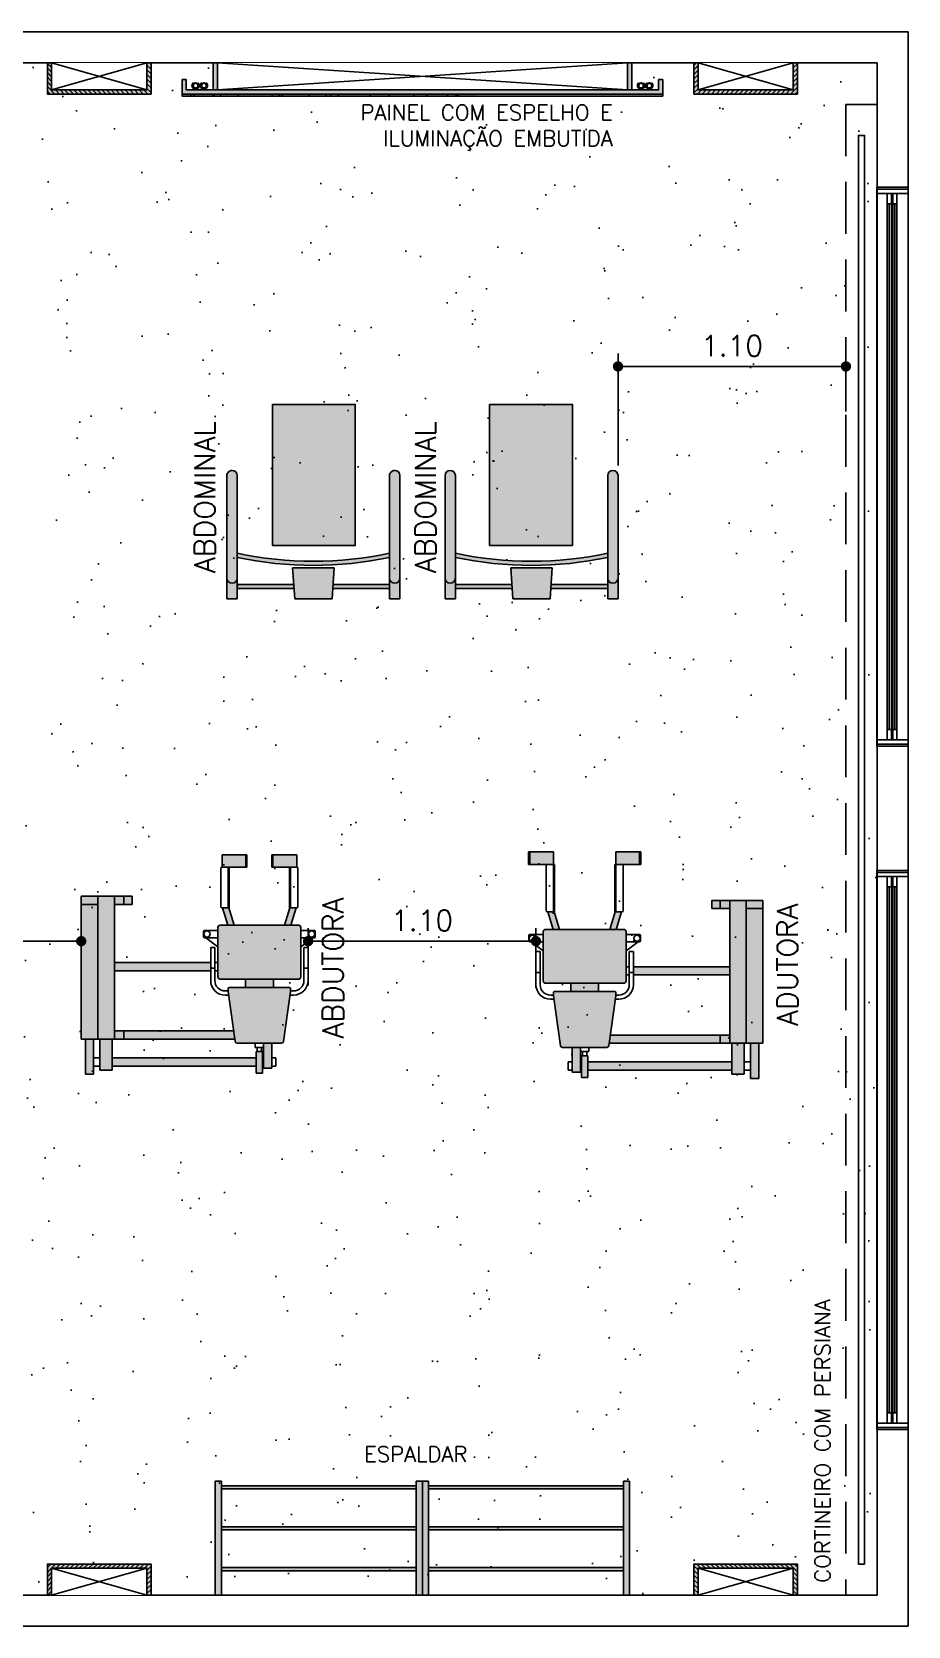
# Model space of a CAD drawing. Header units: inches. Extents: x -55 to 600, y -103 to 167.
# Drawn here: x 199.8 to 204.03, y -8.93 to -1.23 of the extents above; entities that cross this region are included whole.
import ezdxf

# ---------------------------------------------------------------- set-up
doc = ezdxf.new("R2010")
doc.units = ezdxf.units.IN
doc.header["$MEASUREMENT"] = 0
doc.set_wipeout_variables(frame=1)
doc.linetypes.add('HIDDEN', pattern=[0.375, 0.25, -0.125])
for name, color, linetype in [('AI-Caixilhos', 2, 'Continuous'), ('AI-Cotas', 12, 'Continuous'), ('AI-Hatch mob', 254, 'Continuous'), ('AI-Hatch piso', 252, 'Continuous'), ('AI-Mob', 2, 'Continuous'), ('AI-Pen 05', 5, 'Continuous'), ('AI-Piso', 1, 'Continuous'), ('AI-Produção', 1, 'Continuous'), ('AI-Proj', 1, 'HIDDEN'), ('AI-Texto acabamento', 1, 'Continuous')]:
    doc.layers.add(name, color=color, linetype=linetype)
doc.styles.add('RS100', font='romans.shx', dxfattribs={"height": 0.2})
doc.styles.add('RS50', font='romans.shx', dxfattribs={"height": 0.1})
doc.dimstyles.new('Cota 50', dxfattribs={"dimscale": 0.05, "dimtxt": 0.1, "dimasz": 1, "dimexe": 1.25, "dimexo": 0.625, "dimgap": 1, "dimtad": 1, "dimzin": 4, "dimdsep": 46, "dimtxsty": 'RS50', "dimblk": 'DOT', "dimcen": 0.1, "dimclrd": 12, "dimclre": 12, "dimclrt": 2, "dimadec": 0, "dimazin": 0, "dimtfac": 1, "dimtix": 1, "dimtmove": 0, "dimatfit": 3, "dimldrblk": 'DOT', "dimfxl": 1.25, "dimarcsym": 0})

# ---------------------------------------------------------------- blocks, each defined once
blk = doc.blocks.new('cadeira adutora')
at = {"layer": 'AI-Hatch mob', "true_color": 0xede8c4}
h = blk.add_hatch(color=254, dxfattribs=at)
h.paths.add_polyline_path([(-0.868, 0.2332), (-0.868, 0.1932), (-0.3383, 0.1932), (-0.3328, 0.2332)])
h.paths.add_polyline_path([(-0.4495, -0.1368), (-0.4495, -0.0968), (-0.9145, -0.0968), (-0.9145, -0.1368)])
h.paths.add_polyline_path([(-0.2295, 0.3232), (-0.2295, 0.3632), (-0.9245, 0.3632), (-0.9245, 0.3232)])
h.paths.add_polyline_path([(-0.9245, 0.3829), (-0.9845, 0.3829), (-0.9845, 0.2332), (-0.9245, 0.2332)])
h.paths.add_polyline_path([(-1.0545, 0.2332), (-1.0145, 0.2332), (-1.0145, 0.4029), (-1.0545, 0.4029)])
h.paths.add_polyline_path([(-0.868, 0.1932), (-0.868, 0.2332), (-0.9145, 0.2332), (-0.9145, 0.1932)])
h.paths.add_polyline_path([(-0.828, -0.4571), (-0.828, -0.4171), (-0.868, -0.4171), (-0.868, -0.4571)])
h.paths.add_polyline_path([(-0.868, -0.4571), (-0.868, -0.4171), (-0.9145, -0.4171), (-0.9145, -0.4571)])
h.paths.add_polyline_path([(-1.0745, -0.4171), (-1.0745, -0.4571), (-0.9945, -0.4571), (-0.9945, -0.4171)])
h.paths.add_polyline_path([(-0.3357, -0.3168), (-0.3671, -0.3168), (-0.3926, -0.4011), (-0.3613, -0.4011)])
h.paths.add_polyline_path([(-0.0619, -0.3168), (-0.0933, -0.3168), (-0.0677, -0.4011), (-0.0364, -0.4011)])
h.paths.add_polyline_path([(-0.282, -0.0168), (-0.282, -0.0568), (-0.147, -0.0568), (-0.147, -0.0168)])
h.paths.add_polyline_path([(-0.1945, 0.2532), (-0.1545, 0.2532), (-0.1545, 0.3732), (-0.1945, 0.3732)])
h.paths.add_polyline_path([(-0.2295, 0.2932), (-0.1995, 0.2932), (-0.1995, 0.3982), (-0.2295, 0.3982)])
at = {"layer": 'AI-Hatch mob'}
h = blk.add_hatch(color=255, dxfattribs=at)
h.paths.add_polyline_path([(-0.9945, -0.4571), (-0.9145, -0.4571), (-0.9145, 0.2332), (-0.9945, 0.2332)])
h.paths.add_polyline_path([(-1.0745, -0.4171), (-0.9945, -0.4171), (-0.9945, 0.2332), (-1.0745, 0.2332)])
for color, points in [(254, [(-0.0978, 0.2453, 0.354236), (-0.1076, 0.2532), (-0.3214, 0.2532, 0.354236), (-0.3312, 0.2453), (-0.3645, 0.0032), (-0.3645, -0.0118, 0.414214), (-0.3595, -0.0168), (-0.0695, -0.0168, 0.414214), (-0.0645, -0.0118), (-0.0645, 0.0032)]), (8, [(-0.3648, -0.6911), (-0.3648, -0.6311), (-0.3948, -0.6311), (-0.4798, -0.6311), (-0.4798, -0.6911)]), (8, [(-0.0641, -0.6311), (-0.0641, -0.6911), (0.0509, -0.6911), (0.0509, -0.6311)])]:
    blk.add_hatch(color=color, dxfattribs=at).paths.add_polyline_path(points)
h = blk.add_hatch(color=254, dxfattribs=at)
edge = h.paths.add_edge_path()
edge.add_arc((-0.4045, -0.3068), 0.01, 180, 270)
edge.add_line((-0.4045, -0.3168), (-0.0245, -0.3168))
edge.add_arc((-0.0245, -0.3068), 0.01, 270, 360)
edge.add_line((-0.0145, -0.3068), (-0.0145, -0.0668))
edge.add_arc((-0.0245, -0.0668), 0.01, 0, 90)
edge.add_line((-0.0245, -0.0568), (-0.4045, -0.0568))
edge.add_arc((-0.4045, -0.0668), 0.01, 90, 180)
edge.add_line((-0.4145, -0.0668), (-0.4145, -0.3068))
for p, q in [((-1.0545, 0.2332), (-1.0545, 0.4029)), ((-1.0545, 0.4029), (-1.0145, 0.4029)), ((-1.0145, 0.2332), (-1.0145, 0.4029)), ((-0.2295, 0.3982), (-0.1995, 0.3982)), ((-0.2295, 0.2932), (-0.2295, 0.3982)), ((-0.1995, 0.2932), (-0.1995, 0.3982)), ((-1.0145, 0.3632), (-0.9845, 0.3632)), ((-1.0145, 0.3232), (-0.9845, 0.3232)), ((-0.9845, 0.2332), (-0.9845, 0.3829)), ((-0.9845, 0.3829), (-0.9245, 0.3829)), ((-0.9245, 0.2332), (-0.9245, 0.3829)), ((-0.9245, 0.3632), (-0.2295, 0.3632)), ((-0.9245, 0.3232), (-0.2295, 0.3232)), ((-0.1995, 0.3632), (-0.1945, 0.3632)), ((-0.1995, 0.3232), (-0.1945, 0.3232)), ((-0.1945, 0.2532), (-0.1945, 0.3732)), ((-0.1945, 0.3732), (-0.1545, 0.3732)), ((-0.1545, 0.2532), (-0.1545, 0.3732)), ((-0.1545, 0.3632), (-0.1345, 0.3632)), ((-0.1545, 0.3232), (-0.1345, 0.3232)), ((-0.1345, 0.3232), (-0.1345, 0.3632)), ((-1.0745, 0.2332), (-0.3328, 0.2332)), ((-1.0745, -0.4571), (-1.0745, 0.2332)), ((-0.9945, -0.4571), (-0.9945, 0.2332)), ((-0.9145, -0.4571), (-0.9145, 0.2332)), ((-0.868, 0.1932), (-0.868, 0.2332)), ((-0.3312, 0.2453), (-0.3645, 0.0032)), ((-0.3214, 0.2532), (-0.1076, 0.2532)), ((-0.2345, 0.2532), (-0.2345, 0.2732)), ((-0.2345, 0.2732), (-0.1945, 0.2732)), ((-0.2295, 0.2932), (-0.1995, 0.2932)), ((-0.2245, 0.2732), (-0.2245, 0.2932)), ((-0.2045, 0.2732), (-0.2045, 0.2932)), ((-0.1945, 0.2532), (-0.1945, 0.2732)), ((-0.0978, 0.2453), (-0.0645, 0.0032)), ((-0.9145, 0.1932), (-0.3383, 0.1932)), ((-0.3795, 0.0205), (-0.3621, 0.0205)), ((-0.3645, 0.0005), (-0.3795, 0.0005)), ((-0.3645, 0.0032), (-0.3645, -0.0118)), ((-0.0495, 0.0205), (-0.0669, 0.0205)), ((-0.0645, 0.0032), (-0.0645, -0.0118)), ((-0.0645, 0.0005), (-0.0495, 0.0005)), ((-0.4495, -0.2095), (-0.4495, -0.0495)), ((-0.4295, -0.0495), (-0.4295, -0.2095)), ((-0.4145, -0.3068), (-0.4145, -0.0668)), ((-0.4045, -0.0568), (-0.0245, -0.0568)), ((-0.3595, -0.0168), (-0.0695, -0.0168)), ((-0.282, -0.0568), (-0.282, -0.0168)), ((-0.147, -0.0568), (-0.147, -0.0168)), ((-0.0145, -0.0668), (-0.0145, -0.3068)), ((0.0005, -0.0495), (0.0005, -0.2095)), ((0.0205, -0.2095), (0.0205, -0.0495)), ((-0.9145, -0.0968), (-0.4495, -0.0968)), ((-0.9145, -0.1368), (-0.4495, -0.1368)), ((-0.4295, -0.1095), (-0.4495, -0.1095)), ((-0.4295, -0.0968), (-0.4145, -0.0968)), ((-0.4295, -0.1368), (-0.4145, -0.1368)), ((0.0005, -0.1095), (0.0205, -0.1095)), ((-0.4729, -0.2568), (-0.4145, -0.2128)), ((-0.4295, -0.2095), (-0.4495, -0.2095)), ((0.0439, -0.2568), (-0.0145, -0.2128)), ((0.0005, -0.2095), (0.0205, -0.2095)), ((-0.4845, -0.2868), (-0.4845, -0.2618)), ((-0.4145, -0.2568), (-0.4795, -0.2568)), ((-0.4145, -0.2918), (-0.4795, -0.2918)), ((-0.0145, -0.2568), (0.0505, -0.2568)), ((-0.0145, -0.2918), (0.0505, -0.2918)), ((0.0555, -0.2868), (0.0555, -0.2618)), ((-0.0245, -0.3168), (-0.4045, -0.3168)), ((-0.3926, -0.4011), (-0.3671, -0.3168)), ((-0.3613, -0.4011), (-0.3357, -0.3168)), ((-0.0677, -0.4011), (-0.0933, -0.3168)), ((-0.0364, -0.4011), (-0.0619, -0.3168)), ((-1.0745, -0.4171), (-0.9945, -0.4171)), ((-1.0745, -0.4571), (-0.828, -0.4571)), ((-0.9145, -0.4171), (-0.828, -0.4171)), ((-0.868, -0.4571), (-0.868, -0.4171)), ((-0.828, -0.4571), (-0.828, -0.4171)), ((-0.3998, -0.5161), (-0.3998, -0.4061)), ((-0.3598, -0.4011), (-0.3948, -0.4011)), ((-0.3648, -0.6311), (-0.3648, -0.4011)), ((-0.3598, -0.6311), (-0.3598, -0.4011)), ((-0.0691, -0.4011), (-0.0341, -0.4011)), ((-0.0691, -0.6311), (-0.0691, -0.4011)), ((-0.0641, -0.6311), (-0.0641, -0.4011)), ((-0.0291, -0.5161), (-0.0291, -0.4061)), ((-0.3998, -0.6261), (-0.3998, -0.5161)), ((-0.0291, -0.6261), (-0.0291, -0.5161)), ((-0.4848, -0.6311), (-0.3648, -0.6311)), ((-0.4848, -0.6911), (-0.4848, -0.6311)), ((-0.3648, -0.6911), (-0.4848, -0.6911)), ((-0.4798, -0.6911), (-0.4798, -0.6311)), ((-0.3598, -0.6311), (-0.3948, -0.6311)), ((-0.3648, -0.6311), (-0.3648, -0.6911)), ((-0.0691, -0.6311), (-0.0341, -0.6311)), ((-0.0641, -0.6311), (-0.0641, -0.6911)), ((0.0559, -0.6311), (-0.0641, -0.6311)), ((-0.0641, -0.6911), (0.0559, -0.6911)), ((0.0509, -0.6911), (0.0509, -0.6311)), ((0.0559, -0.6911), (0.0559, -0.6311))]:
    blk.add_line(p, q)
for centre in [(-0.467, -0.2743), (0.038, -0.2743)]:
    blk.add_circle(centre, 0.015)
for centre, radius, start, end in [((-0.3214, 0.2432), 0.01, 90, 168.02387), ((-0.1076, 0.2432), 0.01, 11.97613, 90), ((-0.3795, -0.0495), 0.07, 90, 180), ((-0.3795, -0.0495), 0.05, 90, 180), ((-0.0495, -0.0495), 0.07, 360, 90), ((-0.0495, -0.0495), 0.05, 360, 90), ((-0.4045, -0.0668), 0.01, 90, 180), ((-0.3595, -0.0118), 0.005, 180, 270), ((-0.0695, -0.0118), 0.005, 270, 360), ((-0.0245, -0.0668), 0.01, 0, 90), ((-0.4795, -0.2618), 0.005, 90, 180), ((-0.4795, -0.2868), 0.005, 180, 270), ((-0.4045, -0.3068), 0.01, 180, 270), ((-0.0245, -0.3068), 0.01, 270, 360), ((0.0505, -0.2618), 0.005, 360, 90), ((0.0505, -0.2868), 0.005, 270, 360), ((-0.3948, -0.4061), 0.005, 90, 180), ((-0.0341, -0.4061), 0.005, 360, 90), ((-0.3948, -0.6261), 0.005, 180, 270), ((-0.0341, -0.6261), 0.005, 270, 360)]:
    blk.add_arc(centre, radius, start, end)
blk = doc.blocks.new('cadeira abdutora')
at = {"layer": 'AI-Hatch mob'}
for color, points in [(8, [(-1.03, 0.1203), (-0.97, 0.1203), (-0.97, 0.0903), (-0.97, 0.0053), (-1.03, 0.0053)]), (254, [(-0.1279, 0.0567, -0.354236), (-0.12, 0.0469), (-0.12, -0.1669, -0.354236), (-0.1279, -0.1767), (-0.37, -0.21), (-0.385, -0.21, -0.414214), (-0.39, -0.205), (-0.39, 0.085, -0.414214), (-0.385, 0.09), (-0.37, 0.09)]), (8, [(-1.03, -0.2403), (-0.97, -0.2403), (-0.97, -0.2103), (-0.97, -0.1253), (-1.03, -0.1253)])]:
    blk.add_hatch(color=color, dxfattribs=at).paths.add_polyline_path(points)
at = {"layer": 'AI-Hatch mob', "true_color": 0xede8c4}
h = blk.add_hatch(color=254, dxfattribs=at)
h.paths.add_polyline_path([(-0.14, -0.7135), (-0.18, -0.7135), (-0.18, -0.1838), (-0.14, -0.1783)])
h.paths.add_polyline_path([(-0.51, -0.295), (-0.47, -0.295), (-0.47, -0.76), (-0.51, -0.76)])
h.paths.add_polyline_path([(-0.05, -0.075), (-0.01, -0.075), (-0.01, -0.77), (-0.05, -0.77)])
h.paths.add_polyline_path([(0.0098, -0.77), (0.0098, -0.83), (-0.14, -0.83), (-0.14, -0.77)])
h.paths.add_polyline_path([(-0.14, -0.9), (-0.14, -0.86), (0.0298, -0.86), (0.0298, -0.9)])
h.paths.add_polyline_path([(-0.18, -0.7135), (-0.14, -0.7135), (-0.14, -0.76), (-0.18, -0.76)])
h.paths.add_polyline_path([(-0.8302, -0.6735), (-0.7902, -0.6735), (-0.7902, -0.7135), (-0.8302, -0.7135)])
h.paths.add_polyline_path([(-0.8302, -0.7135), (-0.7902, -0.7135), (-0.7902, -0.76), (-0.8302, -0.76)])
h.paths.add_polyline_path([(-0.7902, -0.92), (-0.8302, -0.92), (-0.8302, -0.84), (-0.7902, -0.84)])
h.paths.add_polyline_path([(-0.69, -0.1812), (-0.69, -0.2126), (-0.7742, -0.2381), (-0.7742, -0.2068)])
h.paths.add_polyline_path([(-0.69, 0.0926), (-0.69, 0.0612), (-0.7742, 0.0868), (-0.7742, 0.1181)])
h.paths.add_polyline_path([(-0.39, -0.1275), (-0.43, -0.1275), (-0.43, 0.0075), (-0.39, 0.0075)])
h.paths.add_polyline_path([(-0.12, -0.04), (-0.12, 0), (0, 0), (0, -0.04)])
h.paths.add_polyline_path([(-0.08, -0.075), (-0.08, -0.045), (0.025, -0.045), (0.025, -0.075)])
at = {"layer": 'AI-Hatch mob'}
h = blk.add_hatch(color=254, dxfattribs=at)
edge = h.paths.add_edge_path()
edge.add_arc((-0.68, -0.25), 0.01, 180, 270)
edge.add_line((-0.68, -0.26), (-0.44, -0.26))
edge.add_arc((-0.44, -0.25), 0.01, 270, 360)
edge.add_line((-0.43, -0.25), (-0.43, 0.13))
edge.add_arc((-0.44, 0.13), 0.01, 0, 90)
edge.add_line((-0.44, 0.14), (-0.68, 0.14))
edge.add_arc((-0.68, 0.13), 0.01, 90, 180)
edge.add_line((-0.69, 0.13), (-0.69, -0.25))
h = blk.add_hatch(color=255, dxfattribs=at)
h.paths.add_polyline_path([(-0.8302, -0.84), (-0.8302, -0.76), (-0.14, -0.76), (-0.14, -0.84)])
h.paths.add_polyline_path([(-0.7902, -0.92), (-0.7902, -0.84), (-0.14, -0.84), (-0.14, -0.92)])
for p, q in [((-0.665, 0.14), (-0.665, 0.205)), ((-0.66, 0.21), (-0.635, 0.21)), ((-0.63, 0.14), (-0.63, 0.205)), ((-0.63, 0.1984), (-0.586, 0.14)), ((-0.5827, 0.155), (-0.5827, 0.175)), ((-0.5827, 0.175), (-0.4227, 0.175)), ((-0.4227, 0.155), (-0.5827, 0.155)), ((-0.4827, 0.155), (-0.4827, 0.175)), ((-1.03, 0.1203), (-1.03, 0.0003)), ((-0.97, 0.1203), (-1.03, 0.1203)), ((-0.97, 0.0853), (-0.97, 0.1203)), ((-0.97, 0.0003), (-0.97, 0.1203)), ((-0.97, 0.0903), (-0.7742, 0.0903)), ((-0.97, 0.0853), (-0.7742, 0.0853)), ((-0.965, 0.1253), (-0.8892, 0.1253)), ((-0.8892, 0.1253), (-0.7792, 0.1253)), ((-0.7742, 0.0853), (-0.7742, 0.1203)), ((-0.7742, 0.1181), (-0.69, 0.0926)), ((-0.7742, 0.0868), (-0.69, 0.0612)), ((-0.69, 0.13), (-0.69, -0.25)), ((-0.44, 0.14), (-0.68, 0.14)), ((-0.43, -0.25), (-0.43, 0.13)), ((-0.39, -0.205), (-0.39, 0.085)), ((-0.37, 0.09), (-0.385, 0.09)), ((-0.3727, 0.09), (-0.3727, 0.105)), ((-0.1279, 0.0567), (-0.37, 0.09)), ((-0.3527, 0.105), (-0.3527, 0.0876)), ((-1.03, 0.0053), (-0.97, 0.0053)), ((-1.03, 0.0003), (-0.97, 0.0003)), ((-0.43, 0.0075), (-0.39, 0.0075)), ((-0.12, -0.1669), (-0.12, 0.0469)), ((-0.12, 0), (0, 0)), ((-0.05, 0.02), (-0.01, 0.02)), ((-0.05, 0), (-0.05, 0.02)), ((-0.01, 0), (-0.01, 0.02)), ((0, -0.04), (0, 0)), ((-0.12, -0.04), (-0.1, -0.04)), ((-0.12, -0.04), (0, -0.04)), ((-0.1, -0.08), (-0.1, -0.04)), ((-0.1, -0.05), (-0.08, -0.05)), ((-0.1, -0.07), (-0.08, -0.07)), ((-0.08, -0.045), (0.025, -0.045)), ((-0.08, -0.075), (-0.08, -0.045)), ((-0.08, -0.075), (0.025, -0.075)), ((-0.05, -0.045), (-0.05, -0.04)), ((-0.05, -0.77), (-0.05, -0.075)), ((-0.01, -0.045), (-0.01, -0.04)), ((-0.01, -0.77), (-0.01, -0.075)), ((0.025, -0.075), (0.025, -0.045)), ((-1.03, -0.2403), (-1.03, -0.1203)), ((-1.03, -0.1203), (-0.97, -0.1203)), ((-1.03, -0.1253), (-0.97, -0.1253)), ((-0.97, -0.1203), (-0.97, -0.2403)), ((-0.43, -0.1275), (-0.39, -0.1275)), ((-0.12, -0.08), (-0.1, -0.08)), ((-0.97, -0.2053), (-0.7742, -0.2053)), ((-0.97, -0.2053), (-0.97, -0.2403)), ((-0.97, -0.2103), (-0.7742, -0.2103)), ((-0.7742, -0.2068), (-0.69, -0.1812)), ((-0.7742, -0.2053), (-0.7742, -0.2403)), ((-0.7742, -0.2381), (-0.69, -0.2126)), ((-0.37, -0.21), (-0.385, -0.21)), ((-0.3727, -0.21), (-0.3727, -0.225)), ((-0.1279, -0.1767), (-0.37, -0.21)), ((-0.3527, -0.225), (-0.3527, -0.2076)), ((-0.18, -0.76), (-0.18, -0.1838)), ((-0.14, -0.92), (-0.14, -0.1783)), ((-0.97, -0.2403), (-1.03, -0.2403)), ((-0.965, -0.2453), (-0.8892, -0.2453)), ((-0.8892, -0.2453), (-0.7792, -0.2453)), ((-0.68, -0.26), (-0.44, -0.26)), ((-0.665, -0.26), (-0.665, -0.325)), ((-0.63, -0.26), (-0.63, -0.325)), ((-0.63, -0.3184), (-0.586, -0.26)), ((-0.4227, -0.275), (-0.5827, -0.275)), ((-0.5827, -0.275), (-0.5827, -0.295)), ((-0.5827, -0.295), (-0.4227, -0.295)), ((-0.51, -0.275), (-0.51, -0.26)), ((-0.51, -0.76), (-0.51, -0.295)), ((-0.4827, -0.275), (-0.4827, -0.295)), ((-0.47, -0.275), (-0.47, -0.26)), ((-0.47, -0.76), (-0.47, -0.295)), ((-0.66, -0.33), (-0.635, -0.33)), ((-0.8302, -0.92), (-0.8302, -0.6735)), ((-0.8302, -0.6735), (-0.7902, -0.6735)), ((-0.7902, -0.76), (-0.7902, -0.6735)), ((-0.8302, -0.7135), (-0.7902, -0.7135)), ((-0.8302, -0.76), (-0.14, -0.76)), ((-0.18, -0.7135), (-0.14, -0.7135)), ((-0.14, -0.77), (0.0098, -0.77)), ((0.0098, -0.83), (0.0098, -0.77)), ((-0.8302, -0.84), (-0.14, -0.84)), ((-0.7902, -0.92), (-0.7902, -0.84)), ((-0.14, -0.83), (0.0098, -0.83)), ((-0.05, -0.86), (-0.05, -0.83)), ((-0.01, -0.86), (-0.01, -0.83)), ((-0.8302, -0.92), (-0.14, -0.92)), ((-0.14, -0.86), (0.0298, -0.86)), ((-0.14, -0.9), (0.0298, -0.9)), ((0.0298, -0.9), (0.0298, -0.86))]:
    blk.add_line(p, q)
for centre in [(-0.6475, 0.1925), (-0.6475, -0.3125)]:
    blk.add_circle(centre, 0.015)
for centre, radius, start, end in [((-0.66, 0.205), 0.005, 90, 180), ((-0.635, 0.205), 0.005, 0, 90), ((-0.4227, 0.105), 0.07, 0, 90), ((-0.4227, 0.105), 0.05, 0, 90), ((-0.965, 0.1203), 0.005, 90, 180), ((-0.7792, 0.1203), 0.005, 0, 90), ((-0.68, 0.13), 0.01, 90, 180), ((-0.44, 0.13), 0.01, 0, 90), ((-0.385, 0.085), 0.005, 90, 180), ((-0.13, 0.0469), 0.01, 0, 78.02387), ((-0.4227, -0.225), 0.05, 270, 0), ((-0.4227, -0.225), 0.07, 270, 0), ((-0.385, -0.205), 0.005, 180, 270), ((-0.13, -0.1669), 0.01, 281.97613, 0), ((-0.965, -0.2403), 0.005, 180, 270), ((-0.7792, -0.2403), 0.005, 270, 0), ((-0.68, -0.25), 0.01, 180, 270), ((-0.44, -0.25), 0.01, 270, 360), ((-0.66, -0.325), 0.005, 180, 270), ((-0.635, -0.325), 0.005, 270, 0)]:
    blk.add_arc(centre, radius, start, end)
blk = doc.blocks.new('*U93')
at = {"ltscale": 0.5}
for p, q in [((0.002, 2.68), (-0.148, 2.68)), ((-0.148, 2.68), (0.002, 2.68)), ((-0.148, 2.68), (-0.148, 2.66)), ((-0.148, 2.66), (0.002, 2.66)), ((0.002, 2.68), (0.002, 2.66)), ((-0.148, 0.02), (0.002, 0.02)), ((-0.148, 0.02), (-0.148, 0)), ((-0.148, 0), (0.002, 0)), ((0.002, 0.02), (0.002, 0))]:
    blk.add_line(p, q, dxfattribs=at)
at = {"color": 1, "ltscale": 0.25}
for p, q in [((-0.148, 0.02), (-0.148, 2.66)), ((0.002, 0.02), (0.002, 2.66)), ((-0.0985, 2.61), (-0.0985, 0.07)), ((-0.0785, 2.61), (-0.0785, 0.07)), ((-0.072, 2.61), (-0.072, 0.07)), ((-0.052, 2.61), (-0.052, 0.07))]:
    blk.add_line(p, q, dxfattribs=at)
at = {"color": 252, "ltscale": 0.25}
for p, q in [((-0.0885, 2.61), (-0.0885, 0.07)), ((-0.062, 2.61), (-0.062, 0.07))]:
    blk.add_line(p, q, dxfattribs=at)
at = {"color": 1, "ltscale": 0.25}
for points in [[(-0.148, 2.68), (0.002, 2.68), (0.002, 2.69), (-0.148, 2.69)], [(-0.148, 0), (0.002, 0), (0.002, -0.01), (-0.148, -0.01)]]:
    blk.add_lwpolyline(points, close=True, dxfattribs=at)
at = {"ltscale": 0.25}
for points in [[(-0.0785, 2.66), (-0.0985, 2.66), (-0.0985, 2.61), (-0.0785, 2.61)], [(-0.052, 2.66), (-0.072, 2.66), (-0.072, 2.61), (-0.052, 2.61)], [(-0.0985, 0.07), (-0.0785, 0.07), (-0.0785, 0.02), (-0.0985, 0.02)], [(-0.072, 0.07), (-0.052, 0.07), (-0.052, 0.02), (-0.072, 0.02)]]:
    blk.add_lwpolyline(points, close=True, dxfattribs=at)
blk = doc.blocks.new('Abdominal')
at = {"layer": 'AI-Hatch mob', "ltscale": 3}
h = blk.add_hatch(color=31, dxfattribs=at)
h.paths.add_polyline_path([(-0.5654, 0.8383, 0.414214), (-0.5904, 0.8633, 0.414214), (-0.6154, 0.8383), (-0.6154, 0.3433, 0.414214), (-0.5904, 0.3183, 0.414214), (-0.5654, 0.3433)])
h.paths.add_polyline_path([(-0.5654, 0.9383), (-0.6154, 0.9383), (-0.6154, 0.8383, -0.414214), (-0.5904, 0.8633, -0.414214), (-0.5654, 0.8383)])
h.paths.add_polyline_path([(-0.2912, 0.8883), (-0.5654, 0.8883), (-0.5654, 0.8683), (-0.2925, 0.8683)])
h.paths.add_polyline_path([(0.2196, 0.8383, 0.414214), (0.1946, 0.8633, 0.414214), (0.1696, 0.8383), (0.1696, 0.3433, 0.414214), (0.1946, 0.3183, 0.414214), (0.2196, 0.3433)])
h.paths.add_polyline_path([(0.2196, 0.9383), (0.1696, 0.9383), (0.1696, 0.8383, -0.414214), (0.1946, 0.8633, -0.414214), (0.2196, 0.8383)])
h.paths.add_polyline_path([(0.1696, 0.8883), (-0.1045, 0.8883), (-0.1032, 0.8683), (0.1696, 0.8683)])
at = {"layer": 'AI-Hatch mob'}
for points in [[(-0.2879, 0.9383), (-0.2979, 0.7883), (-0.0979, 0.7883), (-0.1079, 0.9383)], [(0, 0.68), (0, 0), (-0.4, 0), (-0.4, 0.68)]]:
    blk.add_hatch(color=254, dxfattribs=at).paths.add_polyline_path(points)
at = {"layer": 'AI-Hatch mob', "ltscale": 3}
blk.add_hatch(color=31, dxfattribs=at).paths.add_polyline_path([(-0.5654, 0.7383), (-0.5654, 0.7178, -0.10551), (0.1696, 0.7178), (0.1696, 0.7383, 0.104299)])
for p, q in [((-0.6154, 0.8383), (-0.6154, 0.9383)), ((-0.6154, 0.9383), (-0.5654, 0.9383)), ((-0.5654, 0.8383), (-0.5654, 0.9383)), ((-0.2879, 0.9383), (-0.2979, 0.7883)), ((-0.2879, 0.9383), (-0.1079, 0.9383)), ((-0.1079, 0.9383), (-0.0979, 0.7883)), ((0.1696, 0.9383), (0.1696, 0.8383)), ((0.1696, 0.9383), (0.2196, 0.9383)), ((0.2196, 0.9383), (0.2196, 0.8383)), ((-0.5904, 0.8633), (-0.5904, 0.8633)), ((-0.5654, 0.8883), (-0.2912, 0.8883)), ((-0.5654, 0.8683), (-0.2925, 0.8683)), ((-0.1045, 0.8883), (0.1696, 0.8883)), ((-0.1032, 0.8683), (0.1696, 0.8683)), ((0.1946, 0.8633), (0.1946, 0.8633)), ((-0.6154, 0.8383), (-0.6154, 0.3433)), ((-0.5654, 0.8383), (-0.5654, 0.3433)), ((-0.2979, 0.7883), (-0.0979, 0.7883)), ((0.1696, 0.3433), (0.1696, 0.8383)), ((0.2196, 0.8383), (0.2196, 0.3433)), ((-0.5904, 0.3183), (-0.5904, 0.3183)), ((0.1946, 0.3183), (0.1946, 0.3183))]:
    blk.add_line(p, q)
blk.add_lwpolyline([(0, 0.68), (0, 0), (-0.4, 0), (-0.4, 0.68)], close=True)
for centre, radius, start, end in [((-0.5904, 0.8383), 0.025, 90, 180), ((-0.5904, 0.8383), 0.025, 0, 90), ((0.1946, 0.8383), 0.025, 90, 180), ((0.1946, 0.8383), 0.025, 0, 90), ((-0.1979, -1.0043), 1.7809, 78.09133, 101.90867), ((-0.1979, -1.0043), 1.7609, 77.95406, 102.04594), ((-0.5904, 0.3433), 0.025, 180, 270), ((-0.5904, 0.3433), 0.025, 270, 0), ((0.1946, 0.3433), 0.025, 180, 270), ((0.1946, 0.3433), 0.025, 270, 0)]:
    blk.add_arc(centre, radius, start, end)
blk = doc.blocks.new('*U94')
blk.add_lwpolyline([(0, 0), (7.2, 0), (7.2, 0.15), (0, 0.15)], close=True)
at = {"layer": 'AI-Produção'}
blk.add_lwpolyline([(0.15, 0.06), (7.05, 0.06), (7.05, 0.09), (0.15, 0.09)], close=True, dxfattribs=at)
blk = doc.blocks.new('PILARETE EM MADEIRA - DIMENSIONÁVEL')
blk.add_wipeout([(0.02, 0), (0.48, 0), (0.48, 0.13), (0.02, 0.13)])
at = {"layer": 'AI-Hatch mob', "true_color": 0x836344}
blk.add_hatch(color=37, dxfattribs=at).paths.add_polyline_path([(0.02, 0), (0.02, 0.13), (0.48, 0.13), (0.48, 0), (0.5, 0), (0.5, 0.15), (0, 0.15), (0, 0)])
at = {"layer": 'AI-Hatch mob'}
h = blk.add_hatch(dxfattribs=at)
h.set_pattern_fill('ANSI31', color=1, scale=0.005, angle=180.00026)
h.set_pattern_definition([(225.000259, (-52.378875, 64.384175), (0.011225371, -0.0112252694), [])])
h.paths.add_polyline_path([(0.02, 0), (0.02, 0.13), (0.48, 0.13), (0.48, 0), (0.5, 0), (0.5, 0.15), (0, 0.15), (0, 0)])
blk.add_lwpolyline([(0.02, 0), (0.02, 0.13), (0.48, 0.13), (0.48, 0), (0.5, 0), (0.5, 0.15), (0, 0.15), (0, 0), (0.02, 0)])
at = {"layer": 'AI-Hatch mob', "color": 1}
for p, q in [((0.02, 0), (0.48, 0.13)), ((0.48, 0), (0.02, 0.13))]:
    blk.add_line(p, q, dxfattribs=at)
blk = doc.blocks.new('*U96')
at = {"layer": 'AI-Hatch mob'}
h = blk.add_hatch(color=253, dxfattribs=at)
h.set_gradient(color1=(173, 173, 173), rotation=45, tint=1, name='CYLINDER')
h.paths.add_polyline_path([(0.8984, 0.01), (0.8984, 0), (2.32, 0), (2.32, 0.01)])
h = blk.add_hatch(dxfattribs=at)
h.set_pattern_fill('AR-RROOF', color=252, scale=0.15, angle=45, style=0)
h.set_pattern_definition([(45, (0.46553, 0), (0.127279, 0.339411), [2.25, -0.3, 0.75, -0.15]), (45, (0.55356, 0.1941), (-0.247134, 0.035002), [0.45, -0.0495, 0.9, -0.1125]), (45, (0.4284, 0.14319), (0.480479, 0.6226075), [1.2, -0.21, 0.6, -0.15])])
h.paths.add_polyline_path([(0.8984, 0.01), (0.8984, 0), (2.32, 0), (2.32, 0.01)])
blk.add_lwpolyline([(0, 0.01), (2.32, 0.01), (2.32, 0), (0, 0)], close=True)
blk = doc.blocks.new('LÂMPADA T5-CORTE')
for p, q in [((-0.0045, 0), (-0.0045, -0.003)), ((-0.0045, 0), (-0.0045, -0.003)), ((0, 0), (0, -0.003)), ((0, 0), (0, -0.003)), ((-0.0153, -0.0317), (-0.0164, -0.0328)), ((-0.0155, -0.0337), (-0.0164, -0.0328)), ((-0.0144, -0.0326), (-0.0155, -0.0337)), ((-0.0096, -0.003), (-0.0096, -0.0047)), ((-0.0022, -0.003), (-0.0096, -0.003)), ((-0.0084, -0.0043), (-0.0084, -0.0055)), ((-0.0022, -0.0043), (-0.0084, -0.0043)), ((-0.0022, -0.003), (0.0052, -0.003)), ((-0.0022, -0.0043), (0.004, -0.0043)), ((0.004, -0.0043), (0.004, -0.0055)), ((0.0052, -0.003), (0.0052, -0.0047)), ((0.01, -0.0326), (0.0111, -0.0337)), ((0.0109, -0.0317), (0.0121, -0.0328)), ((0.0111, -0.0337), (0.0121, -0.0328))]:
    blk.add_line(p, q)
at = {"color": 253}
for p, q in [((0.0356, 0), (0.0356, -0.003)), ((0.0356, 0), (0.0356, -0.003)), ((0.0401, 0), (0.0401, -0.003)), ((0.0401, 0), (0.0401, -0.003)), ((0.0248, -0.0317), (0.0237, -0.0328)), ((0.0246, -0.0337), (0.0237, -0.0328)), ((0.0257, -0.0326), (0.0246, -0.0337)), ((0.0305, -0.003), (0.0305, -0.0047)), ((0.0379, -0.003), (0.0305, -0.003)), ((0.0317, -0.0043), (0.0317, -0.0055)), ((0.0379, -0.0043), (0.0317, -0.0043)), ((0.0379, -0.003), (0.0453, -0.003)), ((0.0379, -0.0043), (0.0441, -0.0043)), ((0.0441, -0.0043), (0.0441, -0.0055)), ((0.0453, -0.003), (0.0453, -0.0047)), ((0.0501, -0.0326), (0.0512, -0.0337)), ((0.051, -0.0317), (0.0521, -0.0328)), ((0.0512, -0.0337), (0.0521, -0.0328))]:
    blk.add_line(p, q, dxfattribs=at)
at = {"extrusion": (0, 0, -1)}
for radius in [0.0136, 0.0124, 0.0113]:
    blk.add_circle((0.0022, -0.0204), radius, dxfattribs=at)
at = {"color": 253, "extrusion": (0, 0, -1)}
for radius in [0.0136, 0.0124, 0.0113]:
    blk.add_circle((-0.0379, -0.0204), radius, dxfattribs=at)
at = {"extrusion": (0, 0, -1)}
for radius, start, end in [(0.0173, 319.09604, 64.66422), (0.0161, 319.09604, 67.42351), (0.0161, 112.57649, 220.90396), (0.0173, 115.33578, 220.90396)]:
    blk.add_arc((0.0022, -0.0204), radius, start, end, dxfattribs=at)
for centre, radius, start, end in [((-0.0153, -0.0317), 0.00124, 315, 40.90396), ((-0.0022, 0.0032), 0.00834, 243.22137, 296.77863), ((0.0109, -0.0317), 0.00124, 139.09604, 225)]:
    blk.add_arc(centre, radius, start, end)
at = {"color": 253, "extrusion": (0, 0, -1)}
for radius, start, end in [(0.0173, 319.09604, 64.66422), (0.0161, 319.09604, 67.42351), (0.0161, 112.57649, 220.90396), (0.0173, 115.33578, 220.90396)]:
    blk.add_arc((-0.0379, -0.0204), radius, start, end, dxfattribs=at)
at = {"color": 253}
for centre, radius, start, end in [((0.0248, -0.0317), 0.00124, 315, 40.90396), ((0.0379, 0.0032), 0.00834, 243.22137, 296.77863), ((0.051, -0.0317), 0.00124, 139.09604, 225)]:
    blk.add_arc(centre, radius, start, end, dxfattribs=at)
blk = doc.blocks.new('*U97')
blk.add_lwpolyline([(0.02, 0), (2, 0), (2, 0.13), (0.02, 0.13)], close=True)
at = {"layer": 'AI-Produção', "xscale": -1}
blk.add_blockref('LÂMPADA T5-CORTE', (-0.0472, 0.13), dxfattribs=at)
at = {"layer": 'AI-Produção'}
blk.add_blockref('LÂMPADA T5-CORTE', (2.0672, 0.13), dxfattribs=at)
blk.add_wipeout([(0.02, 0), (2, 0), (2, 0.13), (0.02, 0.13)])
at = {"layer": 'AI-Hatch mob', "true_color": 0xd3bf96}
h = blk.add_hatch(color=9, dxfattribs=at)
h.paths.add_polyline_path([(0.02, 0.13), (0, 0.13), (0, 0), (0.02, 0)])
h.paths.add_polyline_path([(2.17, 0.08), (2.17, 0.15), (-0.15, 0.15), (-0.15, 0.08), (-0.13, 0.08), (-0.13, 0.13), (2.15, 0.13), (2.15, 0.08)])
h.paths.add_polyline_path([(2, 0.13), (2.02, 0.13), (2.02, 0), (2, 0)])
blk.add_lwpolyline([(2.17, 0.08), (2.17, 0.15), (-0.15, 0.15), (-0.15, 0.08), (-0.13, 0.08), (-0.13, 0.13), (2.15, 0.13), (2.15, 0.08), (2.17, 0.08)])
for points in [[(0.02, 0.13), (0, 0.13), (0, 0), (0.02, 0)], [(2, 0.13), (2.02, 0.13), (2.02, 0), (2, 0)]]:
    blk.add_lwpolyline(points, close=True)
at = {"layer": 'AI-Produção'}
for p, q in [((0.02, 0), (2, 0.13)), ((2, 0), (0.02, 0.13))]:
    blk.add_line(p, q, dxfattribs=at)
blk = doc.blocks.new('_Dot')
at = {"color": 0, "linetype": 'ByBlock', "lineweight": -2}
blk.add_line((-0.5, 0), (-1, 0), dxfattribs=at)
at = {"color": 0, "linetype": 'ByBlock', "const_width": 0.5}
blk.add_lwpolyline([(-0.25, 0, 1), (0.25, 0, 1)], format="xyb", close=True, dxfattribs=at)
blk = doc.blocks.new('*D107')
at = {"layer": 'AI-Cotas', "color": 12, "lineweight": -2, "ltscale": 3, "transparency": 16777216}
for p, q in [((202.6274, -3.3277), (202.6274, -2.7868)), ((203.7274, -3.0672), (203.7274, -2.7868)), ((203.6774, -2.8493), (202.6774, -2.8493))]:
    blk.add_line(p, q, dxfattribs=at)
at = {"layer": 'DEFPOINTS', "color": 0, "ltscale": 3, "transparency": 16777216}
for p in [(202.6274, -2.8493), (203.7274, -3.0984), (202.6274, -3.359)]:
    blk.add_point(p, dxfattribs=at)
at = {"layer": 'AI-Cotas', "color": 12, "lineweight": -2, "ltscale": 3, "transparency": 16777216, "xscale": 0.05, "yscale": 0.05, "zscale": 0.05, "rotation": 180}
blk.add_blockref('_Dot', (202.6274, -2.8493), dxfattribs=at)
at = {"layer": 'AI-Cotas', "color": 12, "lineweight": -2, "ltscale": 3, "transparency": 16777216, "xscale": 0.05, "yscale": 0.05, "zscale": 0.05}
blk.add_blockref('_Dot', (203.7274, -2.8493), dxfattribs=at)
at = {"layer": 'AI-Cotas', "color": 2, "ltscale": 3, "transparency": 16777216, "insert": (203.1774, -2.7493), "char_height": 0.1, "attachment_point": 5, "style": 'RS50'}
blk.add_mtext('1.10', dxfattribs=at)
blk = doc.blocks.new('ESPALDAR ALONGAMENTO')
at = {"layer": 'AI-Hatch mob'}
for points in [[(-32.824, 6.2341), (-32.794, 6.2341), (-32.794, 6.7841), (-32.824, 6.7841)], [(-31.854, 6.2341), (-31.824, 6.2341), (-31.824, 6.7841), (-31.854, 6.7841)], [(-32.794, 6.7466), (-31.854, 6.7466), (-31.854, 6.7616), (-32.794, 6.7616)], [(-32.794, 6.5491), (-31.854, 6.5491), (-31.854, 6.5641), (-32.794, 6.5641)], [(-32.794, 6.3516), (-31.854, 6.3516), (-31.854, 6.3666), (-32.794, 6.3666)]]:
    blk.add_hatch(color=254, dxfattribs=at).paths.add_polyline_path(points)
for p, q in [((-32.824, 6.2341), (-32.824, 6.7841)), ((-32.824, 6.7841), (-32.794, 6.7841)), ((-31.854, 6.7841), (-31.824, 6.7841)), ((-31.824, 6.7841), (-31.824, 6.2341)), ((-32.824, 6.2341), (-32.794, 6.2341)), ((-31.854, 6.2341), (-31.824, 6.2341))]:
    blk.add_line(p, q)
for points in [[(-32.794, 6.2341), (-32.794, 6.7841)], [(-31.854, 6.7841), (-31.854, 6.2341)]]:
    blk.add_lwpolyline(points)
for points in [[(-32.794, 6.7466), (-32.794, 6.7616), (-31.854, 6.7616), (-31.854, 6.7466)], [(-32.794, 6.5491), (-32.794, 6.5641), (-31.854, 6.5641), (-31.854, 6.5491)], [(-32.794, 6.3516), (-32.794, 6.3666), (-31.854, 6.3666), (-31.854, 6.3516)]]:
    blk.add_lwpolyline(points, close=True)
blk = doc.blocks.new('*D108')
at = {"layer": 'AI-Cotas', "color": 12, "lineweight": -2, "ltscale": 3, "transparency": 16777216}
for p, q in [((198.9364, -5.8482), (198.9364, -5.5626)), ((200.0363, -5.8389), (200.0363, -5.5626)), ((199.9863, -5.6251), (198.9864, -5.6251))]:
    blk.add_line(p, q, dxfattribs=at)
at = {"layer": 'DEFPOINTS', "color": 0, "ltscale": 3, "transparency": 16777216}
for p in [(198.9364, -5.6251), (198.9364, -5.8794), (200.0363, -5.8701)]:
    blk.add_point(p, dxfattribs=at)
at = {"layer": 'AI-Cotas', "color": 12, "lineweight": -2, "ltscale": 3, "transparency": 16777216, "xscale": 0.05, "yscale": 0.05, "zscale": 0.05, "rotation": 180}
blk.add_blockref('_Dot', (198.9364, -5.6251), dxfattribs=at)
at = {"layer": 'AI-Cotas', "color": 12, "lineweight": -2, "ltscale": 3, "transparency": 16777216, "xscale": 0.05, "yscale": 0.05, "zscale": 0.05}
blk.add_blockref('_Dot', (200.0363, -5.6251), dxfattribs=at)
at = {"layer": 'AI-Cotas', "color": 2, "ltscale": 3, "transparency": 16777216, "insert": (199.4864, -5.5251), "char_height": 0.1, "attachment_point": 5, "style": 'RS50'}
blk.add_mtext('1.10', dxfattribs=at)
blk = doc.blocks.new('*D109')
at = {"layer": 'AI-Cotas', "color": 12, "lineweight": -2, "ltscale": 3, "transparency": 16777216}
for p, q in [((201.1314, -5.8389), (201.1314, -5.5626)), ((202.2313, -5.8482), (202.2313, -5.5626)), ((201.1814, -5.6251), (202.1813, -5.6251))]:
    blk.add_line(p, q, dxfattribs=at)
at = {"layer": 'DEFPOINTS', "color": 0, "ltscale": 3, "transparency": 16777216}
for p in [(202.2313, -5.6251), (201.1314, -5.8701), (202.2313, -5.8794)]:
    blk.add_point(p, dxfattribs=at)
at = {"layer": 'AI-Cotas', "color": 12, "lineweight": -2, "ltscale": 3, "transparency": 16777216, "xscale": 0.05, "yscale": 0.05, "zscale": 0.05, "rotation": 180}
blk.add_blockref('_Dot', (201.1314, -5.6251), dxfattribs=at)
at = {"layer": 'AI-Cotas', "color": 12, "lineweight": -2, "ltscale": 3, "transparency": 16777216, "xscale": 0.05, "yscale": 0.05, "zscale": 0.05}
blk.add_blockref('_Dot', (202.2313, -5.6251), dxfattribs=at)
at = {"layer": 'AI-Cotas', "color": 2, "ltscale": 3, "transparency": 16777216, "insert": (201.6814, -5.5251), "char_height": 0.1, "attachment_point": 5, "style": 'RS50'}
blk.add_mtext('1.10', dxfattribs=at)

msp = doc.modelspace()

# ---------------------------------------------------------------- hatches: boundary and pattern name
at = {"layer": 'AI-Hatch piso', "true_color": 0xd3bf96}
h = msp.add_hatch(dxfattribs=at)
h.set_pattern_fill('AR-SAND', color=9, scale=0.01, angle=90, style=0)
h.set_pattern_definition([(127.5, (210.64656, 101.05896), (-0.4894132, -0.0160003), [0, -0.38608, 0, -0.4318, 0, -0.41275]), (97.5, (210.64656, 101.05896), (-0.716825, 0.4495233), [0, -0.20828, 0, -0.34798, 0, -0.13335]), (57.5, (210.64656, 100.74654), (-0.0014372, 0.7909924), [0, -0.127, 0, -0.4572, 0, -0.5969]), (47.5, (210.64656, 100.74654), (-0.2229293, 0.7635565), [0, -0.0635, 0, -0.29972, 0, -0.3429])])
h.paths.add_polyline_path([(190.9274, -1.3834), (203.8774, -1.3834), (203.8774, -8.7834), (190.9274, -8.7834)])

# ---------------------------------------------------------------- linework, layer by layer
at = {"layer": 'AI-Pen 05'}
for points in [[(190.7774, -1.9834), (190.9274, -1.9834), (190.9274, -1.3834), (203.8774, -1.3834), (203.8774, -1.9834), (204.0274, -1.9834), (204.0274, -1.2334), (190.7774, -1.2334), (190.7774, -1.9834)], [(198.4024, -8.7834), (203.8774, -8.7834), (203.8774, -7.9834), (204.0274, -7.9834), (204.0274, -8.9334), (198.4024, -8.9334), (198.4024, -8.7834)]]:
    msp.add_lwpolyline(points, dxfattribs=at)
msp.add_lwpolyline([(204.0274, -5.2834), (203.8774, -5.2834), (203.8774, -4.6834), (204.0274, -4.6834)], close=True, dxfattribs=at)
at = {"layer": 'AI-Piso'}
msp.add_lwpolyline([(190.9274, -1.3834), (203.8774, -1.3834), (203.8774, -8.7834), (190.9274, -8.7834)], close=True, dxfattribs=at)

# ---------------------------------------------------------------- block references
at = {"layer": 'AI-Caixilhos'}
for p in [(204.0253, -4.6734), (204.0253, -7.9734)]:
    msp.add_blockref('*U93', p, dxfattribs=at)
at = {"layer": 'AI-Mob'}
for name, p, rotation in [('Abdominal', (200.959, -3.0334), 180), ('cadeira abdutora', (200.9563, -6.2384), 270), ('cadeira adutora', (202.2519, -5.8852), 180)]:
    msp.add_blockref(name, p, dxfattribs=dict(at, rotation=rotation))
at = {"layer": 'AI-Mob', "xscale": -1, "rotation": 180}
msp.add_blockref('Abdominal', (202.4078, -3.0334), dxfattribs=at)
at = {"layer": 'AI-Mob', "xscale": -1}
msp.add_blockref('ESPALDAR ALONGAMENTO', (168.8594, -15.0175), dxfattribs=at)
at = {"layer": 'AI-Mob'}
msp.add_blockref('ESPALDAR ALONGAMENTO', (234.5073, -15.0175), dxfattribs=at)
at = {"layer": 'AI-Produção', "rotation": 180}
msp.add_blockref('*U96', (202.8434, -1.5334), dxfattribs=at)
at = {"layer": 'AI-Proj', "rotation": 90}
msp.add_blockref('*U94', (203.8774, -8.7834), dxfattribs=at)

# ---------------------------------------------------------------- texts
at = {"layer": 'AI-Texto acabamento', "char_height": 0.075, "style": 'RS50'}
for s, insert, width, attachment_point in [('PAINEL COM ESPELHO E ILUMINAÇÃO EMBUTIDA', (202.6021, -1.5851), 1.91556, 3), ('\\pi0.95622;ESPALDAR', (200.4466, -8.0656), 2.441012, 1)]:
    msp.add_mtext(s, dxfattribs=dict(at, insert=insert, width=width, attachment_point=attachment_point))
at = {"layer": 'AI-Texto acabamento', "rotation": 90}
for s, insert, char_height, width, attachment_point, style in [('ABDOMINAL', (200.5831, -3.8464), 0.1, 2.541012, 1, 'RS100'), ('ABDOMINAL', (201.6483, -3.8464), 0.1, 2.541012, 1, 'RS100'), ('ABDUTORA', (201.2016, -6.0948), 0.1, 2.541012, 1, 'RS100'), ('ADUTORA', (203.3949, -6.0337), 0.1, 2.541012, 1, 'RS100'), ('CORTINEIRO COM PERSIANA', (203.652, -8.7239), 0.075, 3.870489, 7, 'RS50')]:
    msp.add_mtext(s, dxfattribs=dict(at, insert=insert, char_height=char_height, width=width, attachment_point=attachment_point, style=style))

# ---------------------------------------------------------------- dimensions: what is measured, and where the dimension line sits
at = {"layer": 'AI-Cotas', "ltscale": 3}
for base, p1, p2, picture, middle in [((202.6274, -2.8493), (203.7274, -3.0984), (202.6274, -3.359), '*D107', (203.1774, -2.7493)), ((198.9364, -5.6251), (200.0363, -5.8701), (198.9364, -5.8794), '*D108', (199.4864, -5.5251))]:
    dim = msp.add_linear_dim(base=base, p1=p1, p2=p2, angle=180, dimstyle='Cota 50', dxfattribs=at)
    dim.commit()
    dim.dimension.update_dxf_attribs({"geometry": picture, "text_midpoint": middle})
dim = msp.add_linear_dim(base=(202.2313, -5.6251), p1=(201.1314, -5.8701), p2=(202.2313, -5.8794), dimstyle='Cota 50', dxfattribs=at)
dim.commit()
dim.dimension.update_dxf_attribs({"geometry": '*D109', "text_midpoint": (201.6814, -5.5251)})

# ---------------------------------------------------------------- next in the draw order: block references
at = {"layer": 'AI-Mob', "xscale": -1, "rotation": 180}
msp.add_blockref('PILARETE EM MADEIRA - DIMENSIONÁVEL', (199.8734, -1.3834), dxfattribs=at)
at = {"layer": 'AI-Mob', "rotation": 180}
for name, p in [('*U97', (202.6934, -1.3834)), ('PILARETE EM MADEIRA - DIMENSIONÁVEL', (203.4934, -1.3834))]:
    msp.add_blockref(name, p, dxfattribs=at)
at = {"layer": 'AI-Mob'}
msp.add_blockref('PILARETE EM MADEIRA - DIMENSIONÁVEL', (199.8734, -8.7834), dxfattribs=at)
at = {"layer": 'AI-Mob', "xscale": -1}
msp.add_blockref('PILARETE EM MADEIRA - DIMENSIONÁVEL', (203.4934, -8.7834), dxfattribs=at)

doc.saveas('drawing.dxf')
